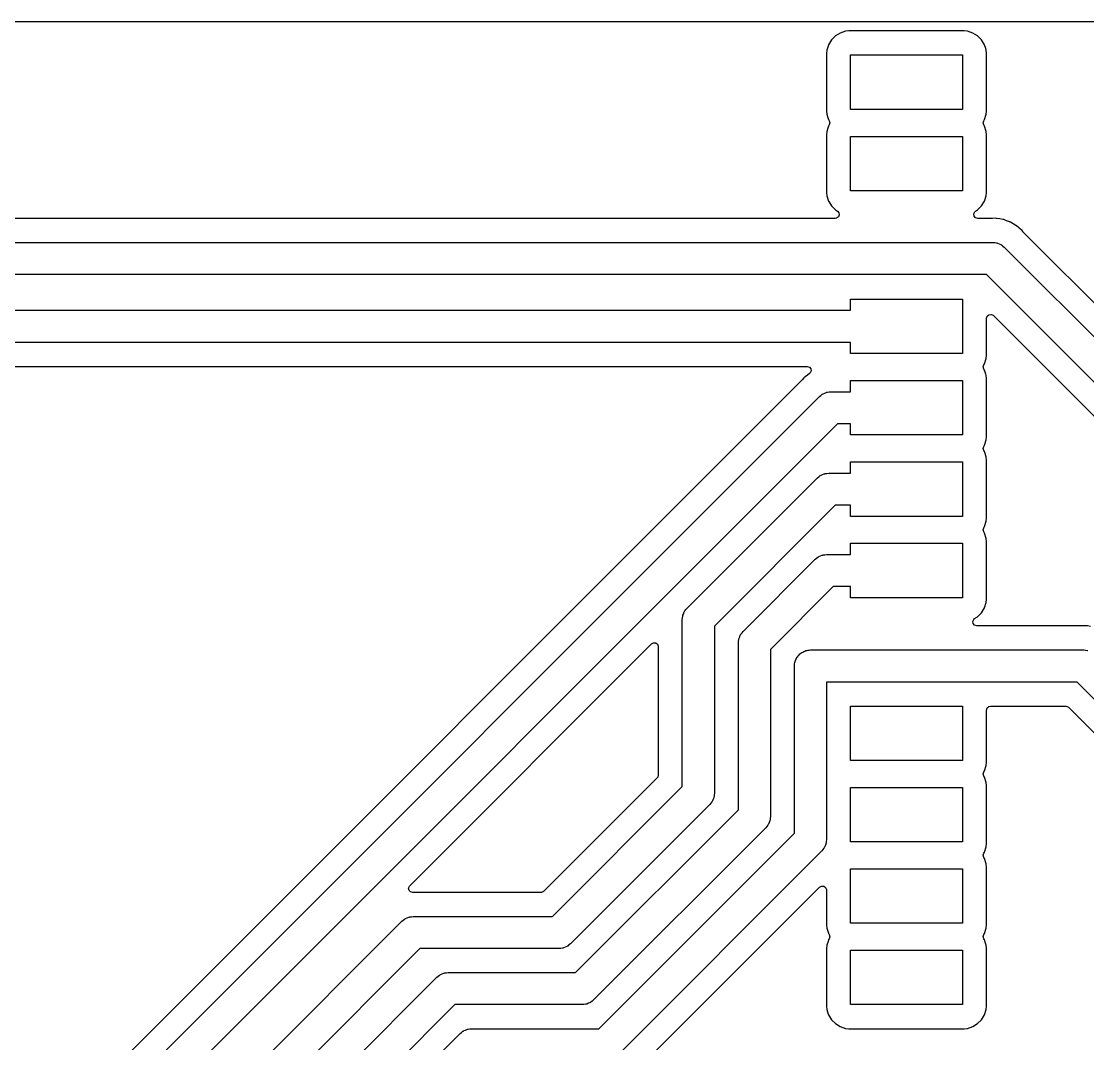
# Model space of a CAD drawing. Extents: x 33 to 233, y -115 to -15.
# Drawn here: x 83.92 to 117.22, y -46.51 to -14.6 of the extents above; entities that cross this region are included whole.
import ezdxf

# ---------------------------------------------------------------- set-up
doc = ezdxf.new("R2010")
doc.units = 0
doc.layers.add('BLACK', color=7, linetype='CONTINUOUS')

msp = doc.modelspace()

# ---------------------------------------------------------------- linework, layer by layer
at = {"layer": 'BLACK', "linetype": 'CONTINUOUS'}
for p, q in [((32.8245, -14.6005), (232.575, -14.6005)), ((109.491, -14.9652), (109.341, -15.0573)), ((109.657, -14.91), (109.491, -14.9652)), ((109.491, -14.9652), (109.491, -14.9652)), ((109.76, -14.8995), (109.657, -14.91)), ((109.657, -14.91), (109.657, -14.91)), ((113.36, -14.8995), (109.76, -14.8995)), ((109.76, -14.8995), (109.76, -14.8995)), ((113.463, -14.91), (113.36, -14.8995)), ((113.629, -14.9652), (113.463, -14.91)), ((113.463, -14.91), (113.463, -14.91)), ((113.779, -15.0573), (113.629, -14.9652)), ((109.217, -15.1813), (109.125, -15.3307)), ((109.341, -15.0573), (109.217, -15.1813)), ((113.903, -15.1813), (113.779, -15.0573)), ((113.995, -15.3307), (113.903, -15.1813)), ((109.07, -15.4972), (109.059, -15.6)), ((109.059, -15.6), (109.059, -17.4)), ((109.12, -15.3461), (109.07, -15.4972)), ((109.07, -15.4972), (109.07, -15.4972)), ((109.07, -15.4972), (109.07, -15.4972)), ((109.125, -15.3307), (109.12, -15.3461)), ((109.125, -15.3307), (109.125, -15.3307)), ((114.035, -15.4526), (113.995, -15.3307)), ((114.05, -15.4972), (114.035, -15.4526)), ((114.06, -15.596), (114.05, -15.4972)), ((114.05, -15.4972), (114.05, -15.4972)), ((114.06, -15.6), (114.06, -15.596)), ((114.06, -16.63), (114.06, -15.6)), ((109.81, -17.35), (109.81, -15.65)), ((109.81, -15.65), (113.31, -15.65)), ((113.31, -15.65), (113.31, -17.35)), ((114.06, -17.4), (114.06, -16.63)), ((109.059, -17.4), (109.06, -17.4)), ((109.06, -17.4), (109.07, -17.5028)), ((109.07, -17.5028), (109.07, -17.5028)), ((109.07, -17.5028), (109.093, -17.5725)), ((109.093, -17.5725), (109.123, -17.6639)), ((113.31, -17.35), (109.81, -17.35)), ((113.995, -17.6693), (114.05, -17.5028)), ((114.05, -17.5028), (114.06, -17.4)), ((109.105, -17.9323), (109.07, -18.0372)), ((109.125, -17.8707), (109.105, -17.9323)), ((109.123, -17.6639), (109.125, -17.6693)), ((109.125, -17.6693), (109.125, -17.6693)), ((109.125, -17.6693), (109.147, -17.7049)), ((109.147, -17.8351), (109.125, -17.8707)), ((109.125, -17.8707), (109.125, -17.8707)), ((109.147, -17.7049), (109.166, -17.7723)), ((109.166, -17.7723), (109.147, -17.8351)), ((113.954, -17.7677), (113.973, -17.7049)), ((113.973, -17.8351), (113.954, -17.7677)), ((113.973, -17.7049), (113.995, -17.6693)), ((113.995, -17.8707), (113.973, -17.8351)), ((113.995, -17.6693), (113.995, -17.6693)), ((113.995, -17.6693), (113.995, -17.6693)), ((114.05, -18.0372), (113.995, -17.8707)), ((109.07, -18.0372), (109.059, -18.14)), ((109.059, -18.14), (109.059, -19.94)), ((109.07, -18.0372), (109.07, -18.0372)), ((109.07, -18.0372), (109.07, -18.0372)), ((109.81, -19.89), (109.81, -18.19)), ((109.81, -18.19), (113.31, -18.19)), ((113.31, -18.19), (113.31, -19.89)), ((114.06, -18.14), (114.05, -18.0372)), ((114.06, -19.66), (114.06, -18.14)), ((109.059, -19.94), (109.06, -19.94)), ((109.06, -19.94), (109.07, -20.0428)), ((113.31, -19.89), (109.81, -19.89)), ((114.05, -20.0428), (114.06, -19.94)), ((114.06, -19.94), (114.06, -19.66)), ((109.07, -20.0428), (109.07, -20.0428)), ((109.07, -20.0428), (109.125, -20.2093)), ((109.125, -20.2093), (109.125, -20.2093)), ((109.125, -20.2093), (109.132, -20.221)), ((109.132, -20.221), (109.217, -20.3587)), ((113.903, -20.3587), (113.995, -20.2093)), ((113.995, -20.2093), (114.05, -20.0428)), ((109.217, -20.3587), (109.341, -20.4827)), ((109.341, -20.4827), (109.402, -20.52)), ((109.402, -20.52), (109.448, -20.5719)), ((109.46, -20.6409), (109.432, -20.705)), ((109.448, -20.5719), (109.46, -20.6409)), ((113.661, -20.6079), (113.69, -20.5443)), ((113.671, -20.677), (113.661, -20.6079)), ((113.69, -20.5443), (113.718, -20.52)), ((113.718, -20.52), (113.779, -20.4827)), ((113.779, -20.4827), (113.903, -20.3587)), ((109.337, -20.7495), (67.9443, -20.7495)), ((109.374, -20.7438), (109.337, -20.7495)), ((109.432, -20.705), (109.374, -20.7438)), ((113.716, -20.7298), (113.671, -20.677)), ((113.783, -20.7495), (113.716, -20.7298)), ((114.245, -20.7495), (113.783, -20.7495)), ((114.247, -20.7495), (114.245, -20.7495)), ((114.344, -20.7473), (114.247, -20.7495)), ((114.349, -20.748), (114.344, -20.7473)), ((114.368, -20.7495), (114.349, -20.748)), ((114.373, -20.7495), (114.368, -20.7495)), ((114.469, -20.767), (114.373, -20.7495)), ((114.373, -20.7495), (114.373, -20.7495)), ((114.47, -20.7672), (114.469, -20.767)), ((114.567, -20.7825), (114.47, -20.7672)), ((114.571, -20.7839), (114.567, -20.7825)), ((114.567, -20.7825), (114.567, -20.7825)), ((114.59, -20.7889), (114.571, -20.7839)), ((114.594, -20.7897), (114.59, -20.7889)), ((114.686, -20.8241), (114.594, -20.7897)), ((114.594, -20.7897), (114.594, -20.7897)), ((114.687, -20.8245), (114.686, -20.8241)), ((114.713, -20.8338), (114.687, -20.8245)), ((114.779, -20.8568), (114.713, -20.8338)), ((114.783, -20.859), (114.779, -20.8568)), ((114.801, -20.8672), (114.783, -20.859)), ((114.805, -20.8688), (114.801, -20.8672)), ((114.889, -20.919), (114.805, -20.8688)), ((114.89, -20.9197), (114.889, -20.919)), ((114.975, -20.9679), (114.89, -20.9197)), ((114.978, -20.9707), (114.975, -20.9679)), ((114.975, -20.9679), (114.975, -20.9679)), ((114.975, -20.9679), (114.975, -20.9679)), ((114.994, -20.982), (114.978, -20.9707)), ((114.998, -20.9842), (114.994, -20.982)), ((115.072, -21.0486), (114.998, -20.9842)), ((114.998, -20.9842), (114.998, -20.9842)), ((114.998, -20.9842), (114.998, -20.9842)), ((115.073, -21.0495), (115.072, -21.0486)), ((115.105, -21.0761), (115.073, -21.0495)), ((115.113, -21.0845), (115.105, -21.0761)), ((115.116, -21.0874), (115.113, -21.0845)), ((115.168, -21.1323), (115.116, -21.0874)), ((115.192, -21.1627), (115.168, -21.1323)), ((115.196, -21.1679), (115.192, -21.1627)), ((119.402, -25.3732), (115.196, -21.1679)), ((67.8706, -21.5), (114.26, -21.5)), ((114.26, -21.5), (114.313, -21.5076)), ((114.313, -21.5076), (114.366, -21.5114)), ((114.366, -21.5114), (114.383, -21.5177)), ((114.383, -21.5177), (114.401, -21.5203)), ((114.401, -21.5203), (114.45, -21.5425)), ((114.45, -21.5425), (114.5, -21.5612)), ((114.5, -21.5612), (114.514, -21.5719)), ((114.514, -21.5719), (114.53, -21.5794)), ((114.53, -21.5794), (114.571, -21.6144)), ((114.571, -21.6144), (114.614, -21.6464)), ((114.614, -21.6464), (119.127, -26.16)), ((114.053, -22.5), (68.0777, -22.5)), ((118.566, -27.0136), (114.053, -22.5)), ((109.81, -23.62), (109.81, -23.27)), ((109.81, -23.27), (113.31, -23.27)), ((113.31, -23.27), (113.31, -24.97)), ((68.596, -23.62), (109.81, -23.62)), ((114.06, -23.8683), (114.08, -23.8013)), ((114.06, -25.02), (114.06, -23.8683)), ((114.08, -23.8013), (114.133, -23.7555)), ((114.133, -23.7555), (114.202, -23.7456)), ((114.202, -23.7456), (114.266, -23.7746)), ((114.266, -23.7746), (114.272, -23.7807)), ((114.272, -23.7807), (117.984, -27.4921)), ((109.81, -24.62), (68.8031, -24.62)), ((109.81, -24.97), (109.81, -24.62)), ((113.31, -24.97), (109.81, -24.97)), ((113.973, -25.3249), (113.995, -25.2893)), ((113.995, -25.2893), (114.05, -25.1228)), ((113.995, -25.2893), (113.995, -25.2893)), ((113.995, -25.2893), (113.995, -25.2893)), ((114.05, -25.1228), (114.06, -25.02)), ((69.1653, -25.3705), (108.461, -25.3705)), ((108.461, -25.3705), (108.528, -25.3902)), ((108.534, -25.5948), (108.472, -25.6397)), ((108.528, -25.3902), (108.574, -25.443)), ((108.555, -25.5757), (108.534, -25.5948)), ((108.584, -25.5121), (108.555, -25.5757)), ((108.574, -25.443), (108.584, -25.5121)), ((113.954, -25.3877), (113.973, -25.3249)), ((113.973, -25.4551), (113.954, -25.3877)), ((113.995, -25.4907), (113.973, -25.4551)), ((114.036, -25.6158), (113.995, -25.4907)), ((113.995, -25.4907), (113.995, -25.4907)), ((113.995, -25.4907), (113.995, -25.4907)), ((114.05, -25.6572), (114.036, -25.6158)), ((108.301, -25.7862), (85.6737, -48.4132)), ((108.302, -25.7852), (108.301, -25.7862)), ((108.369, -25.7145), (108.302, -25.7852)), ((108.373, -25.7119), (108.369, -25.7145)), ((108.369, -25.7145), (108.369, -25.7145)), ((108.388, -25.6993), (108.373, -25.7119)), ((108.391, -25.6962), (108.388, -25.6993)), ((108.471, -25.6405), (108.391, -25.6962)), ((108.472, -25.6397), (108.471, -25.6405)), ((109.81, -26.16), (109.81, -25.81)), ((109.81, -25.81), (113.31, -25.81)), ((113.31, -25.81), (113.31, -27.51)), ((114.058, -25.7362), (114.05, -25.6572)), ((114.05, -25.6572), (114.05, -25.6572)), ((114.06, -25.76), (114.058, -25.7362)), ((114.06, -27.56), (114.06, -25.76)), ((108.842, -26.3064), (108.885, -26.2744)), ((108.885, -26.2744), (108.925, -26.2394)), ((108.925, -26.2394), (108.941, -26.2319)), ((108.941, -26.2319), (108.956, -26.2212)), ((108.956, -26.2212), (109.006, -26.2025)), ((109.006, -26.2025), (109.055, -26.1803)), ((109.055, -26.1803), (109.072, -26.1777)), ((109.072, -26.1777), (109.089, -26.1714)), ((109.089, -26.1714), (109.142, -26.1676)), ((109.142, -26.1676), (109.195, -26.16)), ((109.195, -26.16), (109.81, -26.16)), ((85.9483, -49.2), (108.842, -26.3064)), ((109.402, -27.16), (86.5089, -50.0536)), ((109.81, -27.16), (109.402, -27.16)), ((109.81, -27.51), (109.81, -27.16)), ((113.31, -27.51), (109.81, -27.51)), ((114.05, -27.6628), (114.06, -27.56)), ((113.954, -27.9277), (113.973, -27.8649)), ((113.973, -27.9951), (113.954, -27.9277)), ((113.973, -27.8649), (113.995, -27.8293)), ((113.995, -27.8293), (114.05, -27.6628)), ((113.995, -27.8293), (113.995, -27.8293)), ((113.995, -27.8293), (113.995, -27.8293)), ((113.995, -28.0307), (113.973, -27.9951)), ((114.05, -28.1972), (113.995, -28.0307)), ((114.06, -28.3), (114.05, -28.1972)), ((114.06, -30.1), (114.06, -28.3)), ((109.81, -28.7), (109.81, -28.35)), ((109.81, -28.35), (113.31, -28.35)), ((113.31, -28.35), (113.31, -30.05)), ((104.706, -32.9167), (108.777, -28.8464)), ((108.777, -28.8464), (108.82, -28.8144)), ((108.82, -28.8144), (108.86, -28.7794)), ((108.86, -28.7794), (108.876, -28.7719)), ((108.876, -28.7719), (108.891, -28.7612)), ((108.891, -28.7612), (108.941, -28.7425)), ((108.941, -28.7425), (108.989, -28.7203)), ((108.989, -28.7203), (109.007, -28.7177)), ((109.007, -28.7177), (109.024, -28.7114)), ((109.024, -28.7114), (109.077, -28.7076)), ((109.077, -28.7076), (109.13, -28.7)), ((109.13, -28.7), (109.81, -28.7)), ((109.337, -29.7), (105.56, -33.4774)), ((109.81, -29.7), (109.337, -29.7)), ((109.81, -30.05), (109.81, -29.7)), ((113.31, -30.05), (109.81, -30.05)), ((113.995, -30.3693), (114.05, -30.2028)), ((114.05, -30.2028), (114.06, -30.1)), ((113.954, -30.4677), (113.973, -30.4049)), ((113.973, -30.5351), (113.954, -30.4677)), ((113.973, -30.4049), (113.995, -30.3693)), ((113.995, -30.5707), (113.973, -30.5351)), ((113.995, -30.3693), (113.995, -30.3693)), ((113.995, -30.3693), (113.995, -30.3693)), ((114.05, -30.7372), (113.995, -30.5707)), ((109.81, -31.24), (109.81, -30.89)), ((109.81, -30.89), (113.31, -30.89)), ((113.31, -30.89), (113.31, -32.59)), ((114.06, -30.84), (114.05, -30.7372)), ((114.06, -32.64), (114.06, -30.84)), ((108.826, -31.3012), (108.876, -31.2825)), ((108.876, -31.2825), (108.924, -31.2603)), ((108.924, -31.2603), (108.942, -31.2577)), ((108.942, -31.2577), (108.959, -31.2514)), ((108.959, -31.2514), (109.012, -31.2476)), ((109.012, -31.2476), (109.065, -31.24)), ((109.065, -31.24), (109.81, -31.24)), ((106.456, -33.6416), (108.712, -31.3864)), ((108.712, -31.3864), (108.754, -31.3544)), ((108.754, -31.3544), (108.795, -31.3194)), ((108.795, -31.3194), (108.811, -31.3119)), ((108.811, -31.3119), (108.826, -31.3012)), ((109.272, -32.24), (107.31, -34.2022)), ((109.81, -32.24), (109.272, -32.24)), ((109.81, -32.59), (109.81, -32.24)), ((113.31, -32.59), (109.81, -32.59)), ((104.639, -32.9999), (104.674, -32.9595)), ((104.674, -32.9595), (104.706, -32.9167)), ((113.903, -33.0587), (113.995, -32.9093)), ((113.995, -32.9093), (114.05, -32.7428)), ((114.05, -32.7428), (114.06, -32.64)), ((104.56, -33.2703), (104.568, -33.2173)), ((104.56, -38.4831), (104.56, -33.2703)), ((104.568, -33.2173), (104.571, -33.164)), ((104.571, -33.164), (104.578, -33.1472)), ((104.578, -33.1472), (104.58, -33.1294)), ((104.58, -33.1294), (104.602, -33.0807)), ((104.602, -33.0807), (104.621, -33.0306)), ((104.621, -33.0306), (104.632, -33.0163)), ((104.632, -33.0163), (104.639, -32.9999)), ((113.628, -33.3279), (113.657, -33.2643)), ((113.657, -33.2643), (113.686, -33.24)), ((113.686, -33.24), (113.779, -33.1827)), ((113.779, -33.1827), (113.903, -33.0587)), ((105.56, -33.4774), (105.56, -38.6903)), ((113.638, -33.397), (113.628, -33.3279)), ((113.684, -33.4498), (113.638, -33.397)), ((113.751, -33.4695), (113.684, -33.4498)), ((117.085, -33.4695), (113.751, -33.4695)), ((117.087, -33.4695), (117.085, -33.4695)), ((117.184, -33.4673), (117.087, -33.4695)), ((117.189, -33.468), (117.184, -33.4673)), ((117.208, -33.4695), (117.189, -33.468)), ((117.213, -33.4695), (117.208, -33.4695)), ((117.309, -33.487), (117.213, -33.4695)), ((117.213, -33.4695), (117.213, -33.4695)), ((106.31, -33.9951), (106.318, -33.9422)), ((106.318, -33.9422), (106.321, -33.8888)), ((106.321, -33.8888), (106.328, -33.872)), ((106.328, -33.872), (106.33, -33.8543)), ((106.33, -33.8543), (106.352, -33.8056)), ((106.352, -33.8056), (106.371, -33.7555)), ((106.371, -33.7555), (106.382, -33.7411)), ((106.382, -33.7411), (106.389, -33.7248)), ((106.389, -33.7248), (106.424, -33.6844)), ((106.424, -33.6844), (106.456, -33.6416)), ((96.0478, -41.5761), (103.598, -34.026)), ((103.598, -34.026), (103.659, -33.9925)), ((103.659, -33.9925), (103.729, -33.9975)), ((103.729, -33.9975), (103.785, -34.0394)), ((103.785, -34.0394), (103.809, -34.1049)), ((103.809, -34.1049), (103.809, -34.1137)), ((103.809, -34.1137), (103.809, -38.1209)), ((106.31, -39.208), (106.31, -33.9951)), ((107.31, -34.2022), (107.31, -39.4151)), ((108.29, -34.2994), (108.322, -34.2845)), ((108.322, -34.2845), (108.352, -34.2652)), ((108.352, -34.2652), (108.387, -34.2551)), ((108.387, -34.2551), (108.419, -34.2403)), ((108.419, -34.2403), (108.455, -34.2352)), ((108.455, -34.2352), (108.489, -34.2251)), ((108.489, -34.2251), (108.525, -34.2251)), ((108.525, -34.2251), (108.56, -34.22)), ((108.56, -34.22), (117.1, -34.22)), ((117.1, -34.22), (117.153, -34.2276)), ((117.153, -34.2276), (117.206, -34.2314)), ((117.206, -34.2314), (117.223, -34.2377)), ((108.065, -34.6488), (108.075, -34.6145)), ((108.075, -34.6145), (108.08, -34.5791)), ((108.08, -34.5791), (108.095, -34.5466)), ((108.095, -34.5466), (108.105, -34.5123)), ((108.105, -34.5123), (108.125, -34.4822)), ((108.125, -34.4822), (108.139, -34.4497)), ((108.139, -34.4497), (108.163, -34.4227)), ((108.163, -34.4227), (108.182, -34.3926)), ((108.182, -34.3926), (108.209, -34.3692)), ((108.209, -34.3692), (108.233, -34.3421)), ((108.233, -34.3421), (108.263, -34.3228)), ((108.263, -34.3228), (108.29, -34.2994)), ((108.06, -34.72), (108.065, -34.6846)), ((108.06, -39.9329), (108.06, -34.72)), ((108.065, -34.6846), (108.065, -34.6488)), ((116.893, -35.22), (109.06, -35.22)), ((109.06, -35.22), (109.06, -40.14)), ((121.386, -39.7136), (116.893, -35.22)), ((109.81, -37.67), (109.81, -35.97)), ((109.81, -35.97), (113.31, -35.97)), ((113.31, -35.97), (113.31, -37.67)), ((114.06, -36.0945), (114.08, -36.0275)), ((114.06, -37.72), (114.06, -36.0945)), ((114.08, -36.0275), (114.133, -35.9817)), ((114.133, -35.9817), (114.184, -35.9705)), ((114.184, -35.9705), (116.531, -35.9705)), ((116.531, -35.9705), (116.598, -35.9902)), ((116.598, -35.9902), (116.618, -36.0068)), ((116.618, -36.0068), (120.804, -40.1921)), ((113.31, -37.67), (109.81, -37.67)), ((113.995, -37.9893), (114.05, -37.8228)), ((114.05, -37.8228), (114.06, -37.72)), ((103.773, -38.2086), (100.229, -41.7532)), ((103.79, -38.188), (103.773, -38.2086)), ((103.809, -38.1209), (103.79, -38.188)), ((113.954, -38.0877), (113.973, -38.0249)), ((113.973, -38.1551), (113.954, -38.0877)), ((113.973, -38.0249), (113.995, -37.9893)), ((113.995, -38.1907), (113.973, -38.1551)), ((113.995, -37.9893), (113.995, -37.9893)), ((113.995, -37.9893), (113.995, -37.9893)), ((114.05, -38.3558), (113.995, -38.1907)), ((100.503, -42.54), (104.56, -38.4831)), ((109.81, -40.21), (109.81, -38.51)), ((109.81, -38.51), (113.31, -38.51)), ((113.31, -38.51), (113.31, -40.21)), ((114.05, -38.3572), (114.05, -38.3558)), ((114.059, -38.4463), (114.05, -38.3572)), ((114.05, -38.3572), (114.05, -38.3572)), ((114.06, -38.46), (114.059, -38.4463)), ((114.06, -40.26), (114.06, -38.46)), ((105.488, -38.9442), (105.481, -38.9606)), ((105.499, -38.9299), (105.488, -38.9442)), ((105.518, -38.8798), (105.499, -38.9299)), ((105.54, -38.8311), (105.518, -38.8798)), ((105.542, -38.8134), (105.54, -38.8311)), ((105.549, -38.7965), (105.542, -38.8134)), ((105.552, -38.7432), (105.549, -38.7965)), ((105.56, -38.6903), (105.552, -38.7432)), ((105.414, -39.0438), (101.064, -43.3936)), ((101.228, -44.29), (106.31, -39.208)), ((105.446, -39.001), (105.414, -39.0438)), ((105.481, -38.9606), (105.446, -39.001)), ((107.268, -39.6046), (107.249, -39.6547)), ((107.29, -39.556), (107.268, -39.6046)), ((107.292, -39.5382), (107.29, -39.556)), ((107.299, -39.5214), (107.292, -39.5382)), ((107.302, -39.4681), (107.299, -39.5214)), ((107.31, -39.4151), (107.302, -39.4681)), ((107.164, -39.7687), (101.789, -45.1436)), ((101.953, -46.04), (108.06, -39.9329)), ((107.196, -39.7259), (107.164, -39.7687)), ((107.231, -39.6854), (107.196, -39.7259)), ((107.238, -39.6691), (107.231, -39.6854)), ((107.249, -39.6547), (107.238, -39.6691)), ((109.04, -40.2809), (109.018, -40.3295)), ((109.042, -40.2631), (109.04, -40.2809)), ((109.049, -40.2463), (109.042, -40.2631)), ((109.052, -40.1929), (109.049, -40.2463)), ((109.06, -40.14), (109.052, -40.1929)), ((113.31, -40.21), (109.81, -40.21)), ((114.05, -40.3628), (114.06, -40.26)), ((108.914, -40.4936), (102.514, -46.8936)), ((108.946, -40.4507), (108.914, -40.4936)), ((108.981, -40.4103), (108.946, -40.4507)), ((108.988, -40.394), (108.981, -40.4103)), ((108.999, -40.3796), (108.988, -40.394)), ((109.018, -40.3295), (108.999, -40.3796)), ((113.954, -40.6277), (113.973, -40.5649)), ((113.973, -40.5649), (113.995, -40.5293)), ((113.995, -40.5293), (114.05, -40.3628)), ((113.995, -40.5293), (113.995, -40.5293)), ((113.995, -40.5293), (113.995, -40.5293)), ((113.973, -40.6951), (113.954, -40.6277)), ((113.995, -40.7307), (113.973, -40.6951)), ((114.05, -40.8972), (113.995, -40.7307)), ((114.06, -41), (114.05, -40.8972)), ((109.81, -42.75), (109.81, -41.05)), ((109.81, -41.05), (113.31, -41.05)), ((113.31, -41.05), (113.31, -42.75)), ((114.06, -42.8), (114.06, -41)), ((96.0118, -41.6544), (96.0365, -41.589)), ((96.0365, -41.589), (96.0478, -41.5761)), ((108.848, -41.6207), (108.909, -41.5872)), ((108.909, -41.5872), (108.979, -41.5922)), ((108.979, -41.5922), (109.035, -41.634)), ((96.0264, -41.7227), (96.0118, -41.6544)), ((96.0756, -41.7724), (96.0264, -41.7227)), ((96.1438, -41.7875), (96.0756, -41.7724)), ((96.1842, -41.7848), (96.1438, -41.7875)), ((96.1995, -41.7865), (96.1842, -41.7848)), ((96.1842, -41.7848), (96.1842, -41.7848)), ((96.2228, -41.7891), (96.1995, -41.7865)), ((96.2297, -41.7895), (96.2228, -41.7891)), ((100.141, -41.7895), (96.2297, -41.7895)), ((100.167, -41.7867), (100.141, -41.7895)), ((100.229, -41.7532), (100.167, -41.7867)), ((104.882, -45.5865), (108.848, -41.6207)), ((109.035, -41.634), (109.059, -41.6995)), ((109.059, -41.6995), (109.059, -41.7083)), ((109.059, -41.7083), (109.059, -42.8)), ((95.8857, -42.6194), (95.902, -42.6119)), ((95.902, -42.6119), (95.9164, -42.6012)), ((95.9164, -42.6012), (95.9665, -42.5825)), ((95.9665, -42.5825), (96.0151, -42.5603)), ((96.0151, -42.5603), (96.0329, -42.5577)), ((96.0329, -42.5577), (96.0497, -42.5514)), ((96.0497, -42.5514), (96.1031, -42.5476)), ((96.1031, -42.5476), (96.156, -42.54)), ((96.156, -42.54), (100.503, -42.54)), ((89.4153, -49.0736), (95.8024, -42.6864)), ((95.8024, -42.6864), (95.8453, -42.6544)), ((95.8453, -42.6544), (95.8857, -42.6194)), ((109.059, -42.8), (109.06, -42.8)), ((109.06, -42.8), (109.07, -42.9028)), ((109.07, -42.9028), (109.07, -42.9028)), ((109.07, -42.9028), (109.121, -43.0579)), ((113.31, -42.75), (109.81, -42.75)), ((113.995, -43.0693), (114.05, -42.9028)), ((114.05, -42.9028), (114.06, -42.8)), ((109.125, -43.2707), (109.109, -43.3188)), ((109.121, -43.0579), (109.125, -43.0693)), ((109.125, -43.0693), (109.13, -43.0779)), ((109.147, -43.2351), (109.125, -43.2707)), ((109.13, -43.0779), (109.147, -43.1049)), ((109.147, -43.1049), (109.166, -43.1723)), ((109.166, -43.1723), (109.147, -43.2351)), ((113.954, -43.1677), (113.973, -43.1049)), ((113.973, -43.2351), (113.954, -43.1677)), ((113.973, -43.1049), (113.995, -43.0693)), ((113.995, -43.2707), (113.973, -43.2351)), ((113.995, -43.0693), (113.995, -43.0693)), ((113.995, -43.0693), (113.995, -43.0693)), ((114.029, -43.3725), (113.995, -43.2707)), ((113.995, -43.2707), (113.995, -43.2707)), ((113.995, -43.2707), (113.995, -43.2707)), ((96.3631, -43.54), (90.1224, -49.7807)), ((100.71, -43.54), (96.3631, -43.54)), ((100.763, -43.5324), (100.71, -43.54)), ((100.817, -43.5286), (100.763, -43.5324)), ((100.833, -43.5223), (100.817, -43.5286)), ((100.851, -43.5197), (100.833, -43.5223)), ((100.9, -43.4975), (100.851, -43.5197)), ((100.95, -43.4788), (100.9, -43.4975)), ((100.964, -43.4681), (100.95, -43.4788)), ((100.981, -43.4606), (100.964, -43.4681)), ((101.021, -43.4256), (100.981, -43.4606)), ((101.064, -43.3936), (101.021, -43.4256)), ((109.07, -43.4372), (109.059, -43.54)), ((109.059, -43.54), (109.059, -45.34)), ((109.109, -43.3188), (109.07, -43.4372)), ((109.07, -43.4372), (109.07, -43.4372)), ((109.07, -43.4372), (109.07, -43.4372)), ((109.81, -45.29), (109.81, -43.59)), ((109.81, -43.59), (113.31, -43.59)), ((113.31, -43.59), (113.31, -45.29)), ((114.05, -43.4372), (114.029, -43.3725)), ((114.059, -43.5218), (114.05, -43.4372)), ((114.05, -43.4372), (114.05, -43.4372)), ((114.06, -43.54), (114.059, -43.5218)), ((114.06, -45.34), (114.06, -43.54)), ((89.9923, -51.342), (96.8978, -44.4364)), ((96.8978, -44.4364), (96.9407, -44.4044)), ((96.9407, -44.4044), (96.9811, -44.3694)), ((96.9811, -44.3694), (96.9974, -44.3619)), ((96.9974, -44.3619), (97.0118, -44.3512)), ((97.0118, -44.3512), (97.0619, -44.3325)), ((97.0619, -44.3325), (97.1105, -44.3103)), ((97.1105, -44.3103), (97.1283, -44.3077)), ((97.1283, -44.3077), (97.1451, -44.3014)), ((97.1451, -44.3014), (97.1985, -44.2976)), ((97.1985, -44.2976), (97.2514, -44.29)), ((97.2514, -44.29), (101.228, -44.29)), ((101.488, -45.2824), (101.435, -45.29)), ((101.541, -45.2786), (101.488, -45.2824)), ((101.558, -45.2723), (101.541, -45.2786)), ((101.576, -45.2697), (101.558, -45.2723)), ((101.625, -45.2475), (101.576, -45.2697)), ((101.675, -45.2288), (101.625, -45.2475)), ((101.689, -45.2181), (101.675, -45.2288)), ((101.705, -45.2106), (101.689, -45.2181)), ((101.746, -45.1756), (101.705, -45.2106)), ((101.789, -45.1436), (101.746, -45.1756)), ((97.4585, -45.29), (90.553, -52.1956)), ((101.435, -45.29), (97.4585, -45.29)), ((103.641, -46.8278), (104.882, -45.5865)), ((109.059, -45.34), (109.06, -45.34)), ((109.06, -45.34), (109.07, -45.4428)), ((109.07, -45.4428), (109.07, -45.4428)), ((109.07, -45.4428), (109.118, -45.5865)), ((109.118, -45.5865), (109.125, -45.6093)), ((109.125, -45.6093), (109.217, -45.7587)), ((113.31, -45.29), (109.81, -45.29)), ((113.903, -45.7587), (113.995, -45.6093)), ((113.995, -45.6093), (114.05, -45.4428)), ((114.05, -45.4428), (114.06, -45.34)), ((109.217, -45.7587), (109.341, -45.8827)), ((109.341, -45.8827), (109.491, -45.9748)), ((113.629, -45.9748), (113.779, -45.8827)), ((113.779, -45.8827), (113.903, -45.7587)), ((90.7172, -53.092), (97.6227, -46.1864)), ((97.6227, -46.1864), (97.6655, -46.1544)), ((97.6655, -46.1544), (97.706, -46.1194)), ((97.706, -46.1194), (97.7223, -46.1119)), ((97.7223, -46.1119), (97.7366, -46.1012)), ((97.7366, -46.1012), (97.7868, -46.0825)), ((97.7868, -46.0825), (97.8354, -46.0603)), ((97.8354, -46.0603), (97.8532, -46.0577)), ((97.8532, -46.0577), (97.87, -46.0514)), ((97.87, -46.0514), (97.9233, -46.0476)), ((97.9233, -46.0476), (97.9763, -46.04)), ((97.9763, -46.04), (101.953, -46.04)), ((109.491, -45.9748), (109.657, -46.03)), ((109.657, -46.03), (109.76, -46.0405)), ((109.76, -46.0405), (113.36, -46.0405)), ((113.36, -46.0405), (113.463, -46.03)), ((113.463, -46.03), (113.629, -45.9748))]:
    msp.add_line(p, q, dxfattribs=at)

doc.saveas('drawing.dxf')
